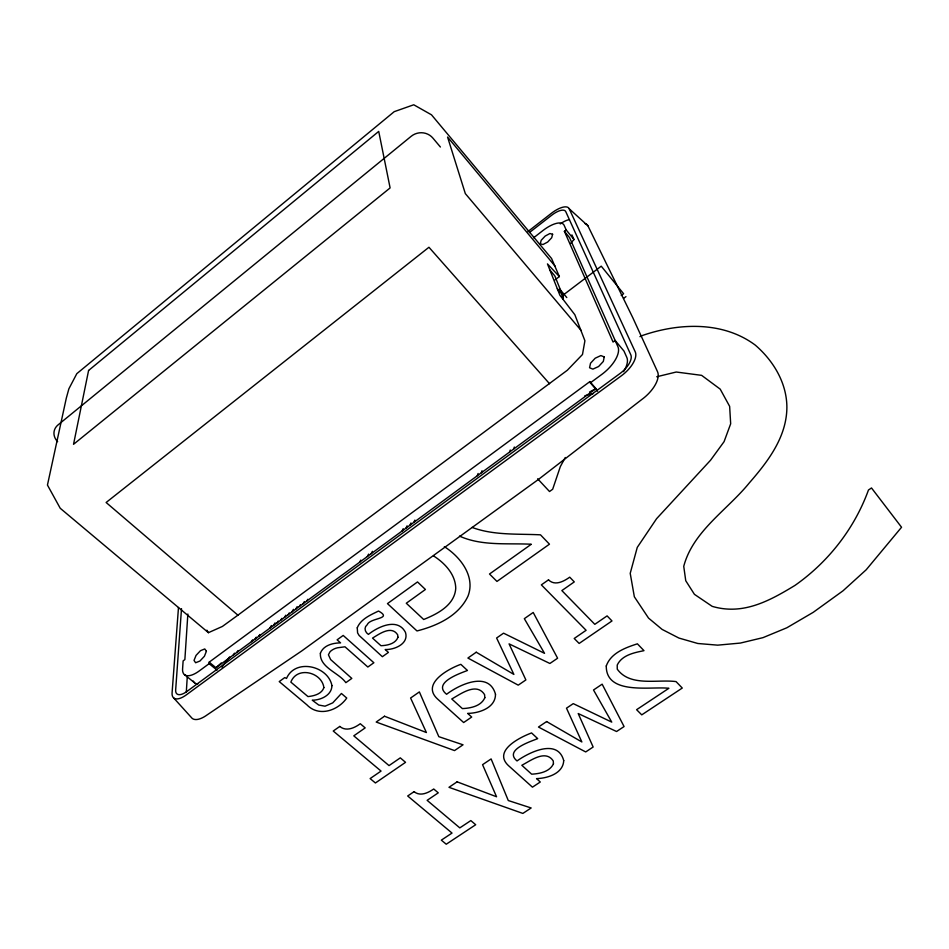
<?xml version="1.0" encoding="UTF-8"?>
<svg xmlns="http://www.w3.org/2000/svg" width="949" height="949" viewBox="0 0 949 949"><rect width="100%" height="100%" fill="white"/><g stroke="black" fill="none" stroke-linecap="round" stroke-linejoin="round"><path stroke-width="1.42" d="M187.855 614.027L184.865 659.591L183.121 660.884L182.588 668.867A24.46 10.285 -49.5 0 0 199.42 670.824L209.124 663.671L209.183 662.165L589.875 381.605L595.913 388.616L215.969 667.74L209.183 662.165M186.312 692.035L187.333 675.759M181.508 608.653L175.672 689.781A16.596 7.023 -50 0 0 187.048 691.358L619.816 373.657A17.936 8.541 -40.3 0 0 630.753 354.689L565.794 211.71A14.864 5.801 -40.5 0 0 551.571 215.328L529.352 232.6M178.483 607.479L172.089 692.806A21.08 8.921 -50 0 0 186.372 694.834L621.453 375.733A22.8 10.866 -40.3 0 0 635.225 351.83L569.21 208.768A18.885 7.367 -40.5 0 0 551.322 213.347L527.941 231.544M513.741 448.984L514.311 447.038M509.66 451.973L510.242 450.016M481.321 472.804L482.033 470.751M477.3 475.757L478.106 473.468M413.847 522.365L414.879 520.111M409.944 525.236L410.988 522.97M406.042 528.107L407.097 525.817M402.139 530.966L403.218 528.676M371.201 553.694L372.423 551.31M367.37 556.517L368.603 554.121M359.707 562.14L360.762 560.135M565.26 457.501L560.337 466.611L552.674 489.245L549.518 491.523L537.644 478.794M306.8 601.014L307.796 599.293M303.063 603.754L304.321 601.607M299.338 606.494L300.358 604.762M295.613 609.222L297.167 606.625M291.901 611.951L293.466 609.341M288.188 614.679L289.243 612.935M284.486 617.396L285.815 615.213M280.797 620.112L281.865 618.357M277.096 622.829L278.187 621.061M273.419 625.533L275.056 622.864M269.741 628.238L271.402 625.557M570.669 243.371L573.991 239.528L571.915 234.877M258.733 636.316L259.872 634.513M255.079 639.009L256.23 637.194M251.426 641.69L252.588 639.863M236.894 652.366L238.092 650.528M233.264 655.024L234.474 653.173M221.912 667.111L229.611 656.933M215.969 667.74L221.295 662.948M533.575 237.808L542.958 230.524A22.468 8.897 -40.7 0 1 564.145 225.328L566.185 229.931L573.991 239.528M623.54 371.676A26.181 12.467 -40.6 0 0 626.791 357.358L623.956 351.035L615.166 340.489L613.066 342.043L564.394 231.307L566.185 229.931M555.118 279.825L559.364 276.586L551.583 258.519L431.498 114.817L413.752 104.781L394.226 111.662L76.81 373.669L68.886 388.782L66.311 398.129L47.45 485.058L60.214 508.261L208.424 632.675L222.398 626.447L237.914 615.177L567.336 370.24L582.484 354.499L584.916 340.774L574.845 314.724L559.886 295.234L547.454 263.893L559.364 276.586M561.808 296.1L601.239 266.171L623.6 293.727L621.227 295.507M623.588 298.413L625.96 296.634M597.609 391.237L590.349 382.838L601.82 374.392A26.323 12.325 -40.7 0 0 617.941 346.765L569.614 237.713L564.394 231.307M589.543 392.032L595.913 388.616M639.934 336.658L642.568 335.448C679.021 322.862 722.972 321.047 755.25 345.092C773.423 360.75 786.863 382.993 786.887 407.501C786.626 437.204 767.86 461.605 749.271 482.958C727.325 510.016 692.995 531.12 683.743 566.339L685.747 580.729L694.431 594.335L712.189 606.352C742.913 615.45 769.307 601.014 794.942 585.426C828.394 561.95 854.515 528.486 868.465 490.016L871.502 487.964L901.55 527.253L866.188 569.78L843.056 590.776L813.246 612.319L786.828 627.787L762.996 637.645L740.386 643.066L717.693 645.154L697.823 643.493L678.926 638.06L662.117 629.412L648.535 618.096L634.347 596.791L630.219 573.326L637.265 547.395L656.613 518.664L710.576 460.194L724.075 441.665L730.671 423.788L729.639 406.35L720.208 389.137L701.619 375.353L676.246 372.02L656.755 376.753M584.845 395.745L593.291 393.55M459.506 536.114C481.914 546.221 507.407 543.018 531.321 544.24L489.506 574.015L496.968 581.429L549.459 544.18L540.491 534.833C517.727 533.682 493.741 535.544 472.08 527.407M444.334 546.66C460.265 556.743 475.663 576.387 467.999 596.114C458.664 615.972 437.169 625.771 416.979 630.955L387.465 603.611L417.513 581.939L425.425 589.471L406.291 603.232L423.681 619.495C437.418 613.967 454.571 605.177 455.745 588.451C455.556 574.382 444.725 563.006 433.491 555.877M184.45 674.62L194.604 682.817M209.124 663.671L217.036 670.172M237.914 615.177L106.122 502.496L428.948 247.262L549.542 383.74M569.21 208.768L587.906 225.791L632.841 317.808L657.443 371.522A26.584 13.108 -40.1 0 1 641.583 399.659L538.403 479.47L301.96 650.789L207.155 714.882A24.603 10.771 -50.2 0 1 192.054 718.251L173.631 697.895M581.357 330.762L465.33 193.62L447.572 137.059L555.177 266.278M557.312 288.757L561.844 294.143A7.77 6.963 -24.4 0 1 563.231 299.303M440.407 147.024L432.91 138.103A15.457 14.97 -19.2 0 0 411.166 136.312L58.031 424.915A14.852 12.337 11.7 0 0 57.628 441.676M559.471 288.828L566.802 297.559M549.862 269.955L554.287 275.246A7.568 6.845 -25 0 1 555.521 277.618L563.101 296.551M206.882 630.172L208.424 632.675M589.875 381.605L590.349 382.838M197.902 683.944A24.342 10.415 -49.6 0 1 193.276 681.05M585.058 223.644A22.052 8.909 -40.3 0 1 587.906 225.791M560.242 223.94A14.804 5.872 -40.4 0 1 569.459 219.658M495.497 694.277C495.52 707.93 479.079 713.233 467.667 713.399L471.689 717.041L463.658 722.533L437.501 698.974C421.024 683.873 448.189 668.855 460.834 664.336L467.454 670.48C459.968 673.41 432.175 682.77 446.588 694.277C459.174 684.609 488.984 670.528 495.497 694.277M563.718 760.6C563.148 773.577 547.478 778.299 536.553 778.619L540.278 782L532.448 787.172L508.201 765.38C492.946 750.718 519.862 737.302 531.559 732.936L537.68 738.619C530.882 741.477 503.587 749.876 517.027 760.944C528.913 752.438 557.68 737.99 563.718 760.6M331.936 685.617C331.806 695.285 320.715 700.196 312.268 700.196L318.757 705.048L325.033 706.186L332.731 702.877L341.426 693.482L346.741 698.049C337.974 710.647 318.828 717.254 306.954 704.882L279.231 681.584L284.807 677.562L286.515 678.452C295.234 658.072 328.093 665.818 331.936 685.617M357.251 627.823L357.595 632.912L359.102 635.45L382.364 656.708L388.402 652.414L385.199 649.519C394.464 649.935 409.126 643.742 405.448 632.354C397.643 617.324 378.117 626.696 368.402 634.383C364.95 632.248 363.538 627.443 367.263 624.679C370.051 617.585 393.337 619.175 378.521 611.037C370.561 614.94 360.762 619.033 357.251 627.823M606.269 665.984C605.984 695.522 650.812 686.21 668.879 688.286L636.601 709.698L641.761 714.858L682.272 688.049L676.056 681.596C657.183 679.128 630.124 687.017 617.265 669.164L617.218 665.083C621.951 655.035 634.205 652.663 643.991 650.67L637.396 643.825C625.427 647.669 610.812 653.007 606.269 665.984M320.382 653.244C319.445 667.598 338.983 672.746 345.851 682.663L351.818 678.416L330.62 659.543L328.425 654.774L330.003 651.797A13.606 10.688 -5.5 0 1 337.595 647.776L344.985 646.803L367.844 667.028L373.87 662.746L343.194 635.439L337.109 639.828L340.572 642.888C332.897 642.924 323.36 645.284 320.382 653.244M88.589 370.466L73.536 444.31L390.11 187.926L378.722 131.413L88.589 370.466M604.24 356.895L603.315 361.439L598.605 366.516L592.9 369.125L589.566 367.749L590.527 363.23L595.201 358.2L600.859 355.578L604.24 356.895M552.615 234.237L551.689 237.772L547.668 242.042L542.935 244.545L540.266 243.798L541.215 240.263L545.212 236.028L549.922 233.525L552.615 234.237M323.882 687.622C321.758 694.016 313.965 695.985 307.974 696.578L290.845 682.106C297.167 665.795 321.889 672.236 323.882 687.622M206.407 651.239L204.415 656.257L199.931 661.038L195.624 662.746L194.023 660.409L196.04 655.415L200.476 650.682L204.77 648.95L206.407 651.239M397.987 637.265C395.413 643.908 387.287 645.474 380.964 645.711L372.518 638.096C379.386 633.968 391.463 625.047 397.667 634.822L397.987 637.265M484.856 697.693C481.143 706.198 470.68 708.203 462.377 708.595L451.76 698.974C460.775 693.968 476.505 681.987 484.559 694.597L484.856 697.693M553.445 763.862C549.601 771.845 539.649 773.732 531.654 774.182L521.82 765.274C530.527 760.813 545.497 749.117 553.267 760.968L553.445 763.862M339.778 726.436L333.241 731.027L381.047 771.074L370.122 778.583L375.413 782.972L405.543 762.332L400.3 757.86L389.031 765.594L353.787 735.843L365.175 727.895L360.288 723.731C354.475 727.954 346.207 731.857 339.778 726.436M548.498 579.851L541.357 584.869L586.114 630.302L574.204 638.475L579.151 643.446L611.986 620.954L607.099 615.889L594.809 624.323L561.855 590.586L574.287 581.903L569.72 577.17C563.73 581.44 554.904 586.209 548.498 579.851M384.511 716.234L376.184 722.047L454.524 750.588L463.029 744.799L438.818 736.673L419.363 691.916L410.597 698.025L426.398 732.533L384.511 716.234M476.244 652.224L467.893 658.048L518.237 685.154L525.876 679.935L509.079 643.873L549.898 663.481L557.597 658.215L533.208 612.473L524.334 618.665L544.536 653.339L503.551 633.173L496.612 638.013L513.884 674.419L476.244 652.224M414.072 791.656L407.69 795.986L452.021 833.068L441.332 840.15L446.244 844.219L475.698 824.728L470.834 820.588L459.814 827.884L427.133 800.339L438.26 792.842L433.729 788.999C428.106 792.854 420.277 796.745 414.072 791.656M457.098 781.834L448.96 787.314L522.852 813.423L531.155 807.967L508.284 800.541L491.119 758.927L482.567 764.68L496.552 796.757L457.098 781.834M546.624 721.56L538.474 727.041L585.699 751.94L593.149 747.017L578.202 713.541L616.577 731.513L624.074 726.554L602.152 684.17L593.516 689.994L611.749 722.118L573.255 703.636L566.494 708.179L581.867 741.964L546.624 721.56"/></g></svg>
